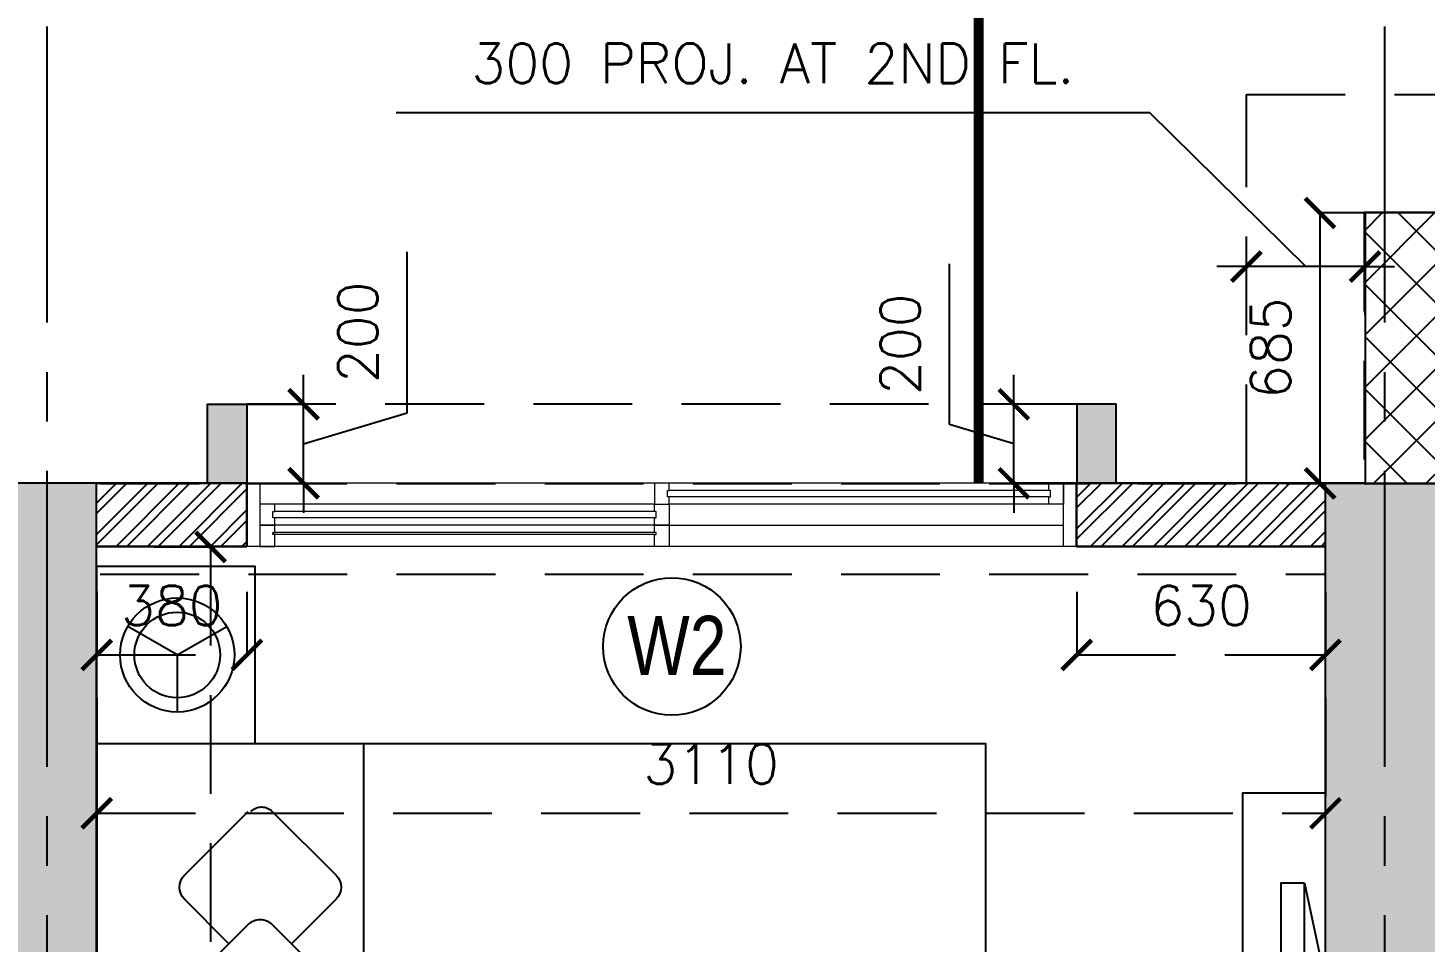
# Model space of a CAD drawing. Header units: millimetres. Extents: x 1167879 to 1231451, y -5731814 to -5645217.
# Drawn here: x 1199208 to 1202744, y -5702252 to -5699937 of the extents above; entities that cross this region are included whole.
import ezdxf
from ezdxf.enums import TextEntityAlignment as Align

# ---------------------------------------------------------------- set-up
doc = ezdxf.new("R2010")
doc.units = ezdxf.units.MM
doc.header["$LTSCALE"] = 1000
doc.header["$MEASUREMENT"] = 0
for name, pattern in [('$2$AUDIT_D_120904163729-0', [0]), ('$5$HIDDEN', [0.375, 0.25, -0.125]), ('2BHK-A - BACK$0$AUDIT_D_120904163729-0', [0]), ('AUDIT_D_120904163729-0', [0]), ('HIDDEN', [0.375, 0.25, -0.125]), ('T8(T9 IS SIMILAR) - DIMENSION & TEXTING$0$HIDDEN', [0.375, 0.25, -0.125]), ('T8(T9 IS SIMILAR) - DIMENSION & TEXTING$0$T8_REFUGE COLUMNS$0$HIDDEN', [0.375, 0.25, -0.125]), ('T8(T9 IS SIMILAR) - TYPICAL FLOOR ELEVATION$0$AUDIT_D_120904163729-0', [0]), ('T8(T9 IS SIMILAR) - TYPICAL FLOOR ELEVATION$0$HIDDEN', [0.375, 0.25, -0.125]), ('T8(T9 IS SIMILAR)$0$$0$HIDDEN', [0.375, 0.25, -0.125]), ('T8_REFUGE COLUMNS$0$CENTER2', [1.125, 0.75, -0.125, 0.125, -0.125])]:
    doc.linetypes.add(name, pattern=pattern)
doc.layers.get('0').update_dxf_attribs({"linetype": 'AUDIT_D_120904163729-0'})
for name, color, linetype in [('$1$A-DIM', 1, '$2$AUDIT_D_120904163729-0'), ('2BHK-A - BACK$0$2BHK-A - FRONT$0$a-furniture', 8, 'Continuous'), ('2BHK-A - BACK$0$A-HATCH -160', 251, '2BHK-A - BACK$0$AUDIT_D_120904163729-0'), ('A-WALL-FEATURES', 110, 'AUDIT_D_120904163729-0'), ('T8(T9 IS SIMILAR) - DIMENSION & TEXTING$0$A-DIMENSIONS', 2, 'T8(T9 IS SIMILAR) - DIMENSION & TEXTING$0$HIDDEN'), ('T8(T9 IS SIMILAR) - DIMENSION & TEXTING$0$a-window-no', 125, 'Continuous'), ('T8(T9 IS SIMILAR) - TYPICAL FLOOR ELEVATION$0$A-DIM', 1, 'T8(T9 IS SIMILAR) - TYPICAL FLOOR ELEVATION$0$AUDIT_D_120904163729-0'), ('T8(T9 IS SIMILAR) - TYPICAL FLOOR ELEVATION$0$A-WALL HATCH', 252, 'T8(T9 IS SIMILAR) - TYPICAL FLOOR ELEVATION$0$AUDIT_D_120904163729-0'), ('T8(T9 IS SIMILAR) - TYPICAL FLOOR ELEVATION$0$A-WALL-FEATURES', 6, 'T8(T9 IS SIMILAR) - TYPICAL FLOOR ELEVATION$0$AUDIT_D_120904163729-0'), ('T8(T9 IS SIMILAR)$0$$6$a-beam 2', 50, 'Continuous'), ('T8(T9 IS SIMILAR)$0$S-BEAM', 20, 'T8(T9 IS SIMILAR)$0$$0$HIDDEN'), ('T8_REFUGE COLUMNS$0$A-CENTERLINE', 193, 'T8_REFUGE COLUMNS$0$CENTER2'), ('T8_REFUGE COLUMNS$0$A-RCC COLS', 3, 'Continuous'), ('T8_TYPICAL COLUMNS$0$A-RCC COLS', 3, 'Continuous')]:
    doc.layers.add(name, color=color, linetype=linetype)
for name, color, linetype, lineweight in [('2BHK-A - BACK$0$A-WALL- 160', 6, 'Continuous', 30), ('2BHK-A - BACK$0$Window', 4, 'Continuous', 20), ('T8(T9 IS SIMILAR)$0$D&W', 8, 'Continuous', 25)]:
    doc.layers.add(name, color=color, linetype=linetype, lineweight=lineweight)
doc.layers.add('T8_REFUGE COLUMNS$0$COL-HATCH', color=7, linetype='Continuous', lineweight=25, true_color=0xa3a3a3)
doc.styles.add('$6$Romans 1', font='romans.shx', dxfattribs={"height": 100})
doc.styles.add('T8(T9 IS SIMILAR) - DIMENSION & TEXTING$0$LODHA STANDERD', font='sanss___.ttf')
doc.styles.add('T8(T9 IS SIMILAR) - DIMENSION & TEXTING$0$Romans 1', font='romans.shx', dxfattribs={"height": 100})
doc.styles.add('T8(T9 IS SIMILAR) - TYPICAL FLOOR ELEVATION$0$Romans 1', font='romans.shx', dxfattribs={"height": 100})
doc.dimstyles.new('$2$ALPINE S', dxfattribs={"dimscale": 0, "dimtxt": 100, "dimasz": 75, "dimexe": 0, "dimexo": 0, "dimgap": 75, "dimtad": 1, "dimdec": 0, "dimzin": 0, "dimdsep": 46, "dimtxsty": '$6$Romans 1', "dimblk": '$6$_ArchTick', "dimcen": 0.09, "dimclrd": 256, "dimclre": 256, "dimclrt": 7, "dimadec": 0, "dimazin": 0, "dimtfac": 1, "dimtdec": 0, "dimtofl": 0, "dimtmove": 1, "dimatfit": 0, "dimldrblk": '$2$_Open90', "dimfxl": 1, "dimtolj": 1, "dimtzin": 0, "dimarcsym": 0})
doc.dimstyles.new('T8(T9 IS SIMILAR) - DIMENSION & TEXTING$0$ALPINE S', dxfattribs={"dimscale": 0, "dimtxt": 100, "dimasz": 75, "dimexe": 0, "dimexo": 0, "dimgap": 75, "dimtad": 1, "dimdec": 0, "dimzin": 0, "dimdsep": 46, "dimtxsty": 'T8(T9 IS SIMILAR) - DIMENSION & TEXTING$0$Romans 1', "dimblk": 'T8(T9 IS SIMILAR) - DIMENSION & TEXTING$0$_ArchTick', "dimcen": 0.09, "dimclrd": 256, "dimclre": 256, "dimclrt": 7, "dimadec": 0, "dimazin": 0, "dimtfac": 1, "dimtdec": 0, "dimtofl": 0, "dimtmove": 1, "dimatfit": 0, "dimldrblk": 'T8(T9 IS SIMILAR) - DIMENSION & TEXTING$0$_Open90', "dimfxl": 1, "dimtolj": 1, "dimtzin": 0, "dimarcsym": 0})
doc.dimstyles.new('T8(T9 IS SIMILAR) - TYPICAL FLOOR ELEVATION$0$ALPINE S', dxfattribs={"dimscale": 0, "dimtxt": 100, "dimasz": 75, "dimexe": 0, "dimexo": 0, "dimgap": 75, "dimtad": 1, "dimdec": 0, "dimzin": 0, "dimdsep": 46, "dimtxsty": 'T8(T9 IS SIMILAR) - TYPICAL FLOOR ELEVATION$0$Romans 1', "dimblk": 'T8(T9 IS SIMILAR) - TYPICAL FLOOR ELEVATION$0$_ArchTick', "dimcen": 0.09, "dimclrd": 256, "dimclre": 256, "dimclrt": 7, "dimadec": 0, "dimazin": 0, "dimtfac": 1, "dimtdec": 0, "dimtofl": 0, "dimtmove": 1, "dimatfit": 0, "dimldrblk": 'T8(T9 IS SIMILAR) - TYPICAL FLOOR ELEVATION$0$_Open90', "dimfxl": 1, "dimtolj": 1, "dimtzin": 0, "dimarcsym": 0})

# ---------------------------------------------------------------- blocks, each defined once
blk = doc.blocks.new('T8(T9 IS SIMILAR) - DIMENSION & TEXTING$0$WINDOW TAG')
at = {"layer": 'T8(T9 IS SIMILAR) - DIMENSION & TEXTING$0$a-window-no'}
blk.add_circle((0, 0), 174.1, dxfattribs=at)
at = {"layer": 'T8(T9 IS SIMILAR) - DIMENSION & TEXTING$0$a-window-no', "style": 'T8(T9 IS SIMILAR) - DIMENSION & TEXTING$0$LODHA STANDERD'}
blk.add_attdef('WINDOW', text='', height=150, dxfattribs=at).set_placement((11.3, 2.8), align=Align.MIDDLE_CENTER)
blk = doc.blocks.new('T8(T9 IS SIMILAR) - DIMENSION & TEXTING$0$_ArchTick')
at = {"color": 0, "linetype": 'ByBlock', "const_width": 0.15}
blk.add_lwpolyline([(-0.5, -0.5), (0.5, 0.5)], dxfattribs=at)
blk = doc.blocks.new('*D504')
at = {"layer": 'T8(T9 IS SIMILAR) - DIMENSION & TEXTING$0$A-DIMENSIONS', "linetype": 'T8(T9 IS SIMILAR) - DIMENSION & TEXTING$0$HIDDEN', "lineweight": -2, "transparency": 16777216}
for p, q in [((1199382.6, -5701364.4), (1199382.6, -5701524.7)), ((1199762.6, -5701365.5), (1199762.6, -5701524.7))]:
    blk.add_line(p, q, dxfattribs=at)
at = {"layer": 'T8(T9 IS SIMILAR) - DIMENSION & TEXTING$0$A-DIMENSIONS', "lineweight": -2, "transparency": 16777216}
blk.add_line((1199382.6, -5701524.7), (1199762.6, -5701524.7), dxfattribs=at)
at = {"layer": 'T8(T9 IS SIMILAR) - DIMENSION & TEXTING$0$A-DIMENSIONS', "linetype": 'ByBlock', "lineweight": -2, "transparency": 16777216, "xscale": 75, "yscale": 75, "zscale": 75, "rotation": 180}
blk.add_blockref('T8(T9 IS SIMILAR) - DIMENSION & TEXTING$0$_ArchTick', (1199382.6, -5701524.7), dxfattribs=at)
at = {"layer": 'T8(T9 IS SIMILAR) - DIMENSION & TEXTING$0$A-DIMENSIONS', "linetype": 'ByBlock', "lineweight": -2, "transparency": 16777216, "xscale": 75, "yscale": 75, "zscale": 75}
blk.add_blockref('T8(T9 IS SIMILAR) - DIMENSION & TEXTING$0$_ArchTick', (1199762.6, -5701524.7), dxfattribs=at)
at = {"layer": 'T8(T9 IS SIMILAR) - DIMENSION & TEXTING$0$A-DIMENSIONS', "color": 7, "linetype": 'ByBlock', "transparency": 16777216, "insert": (1199572.6, -5701399.7), "char_height": 100, "attachment_point": 5, "style": 'T8(T9 IS SIMILAR) - DIMENSION & TEXTING$0$Romans 1'}
blk.add_mtext('\\A1;380', dxfattribs=at)
blk = doc.blocks.new('T8(T9 IS SIMILAR) - DIMENSION & TEXTING$0$_Open90')
at = {"color": 0, "linetype": 'ByBlock', "lineweight": -2}
for p, q in [((-0.5, 0.5), (0, 0)), ((0, 0), (-1, 0)), ((0, 0), (-0.5, -0.5))]:
    blk.add_line(p, q, dxfattribs=at)
blk = doc.blocks.new('*D505')
at = {"layer": 'T8(T9 IS SIMILAR) - DIMENSION & TEXTING$0$A-DIMENSIONS', "linetype": 'T8(T9 IS SIMILAR) - DIMENSION & TEXTING$0$HIDDEN', "lineweight": -2, "transparency": 16777216}
for p, q in [((1201862.6, -5701365.5), (1201862.6, -5701524.7)), ((1202492.3, -5701365.5), (1202492.3, -5701524.7))]:
    blk.add_line(p, q, dxfattribs=at)
at = {"layer": 'T8(T9 IS SIMILAR) - DIMENSION & TEXTING$0$A-DIMENSIONS', "lineweight": -2, "transparency": 16777216}
blk.add_line((1201862.6, -5701524.7), (1202492.3, -5701524.7), dxfattribs=at)
at = {"layer": 'T8(T9 IS SIMILAR) - DIMENSION & TEXTING$0$A-DIMENSIONS', "linetype": 'ByBlock', "lineweight": -2, "transparency": 16777216, "xscale": 75, "yscale": 75, "zscale": 75, "rotation": 180}
blk.add_blockref('T8(T9 IS SIMILAR) - DIMENSION & TEXTING$0$_ArchTick', (1201862.6, -5701524.7), dxfattribs=at)
at = {"layer": 'T8(T9 IS SIMILAR) - DIMENSION & TEXTING$0$A-DIMENSIONS', "linetype": 'ByBlock', "lineweight": -2, "transparency": 16777216, "xscale": 75, "yscale": 75, "zscale": 75}
blk.add_blockref('T8(T9 IS SIMILAR) - DIMENSION & TEXTING$0$_ArchTick', (1202492.3, -5701524.7), dxfattribs=at)
at = {"layer": 'T8(T9 IS SIMILAR) - DIMENSION & TEXTING$0$A-DIMENSIONS', "color": 7, "linetype": 'ByBlock', "transparency": 16777216, "insert": (1202177.5, -5701399.7), "char_height": 100, "attachment_point": 5, "style": 'T8(T9 IS SIMILAR) - DIMENSION & TEXTING$0$Romans 1'}
blk.add_mtext('\\A1;630', dxfattribs=at)
blk = doc.blocks.new('*D506')
at = {"layer": 'T8(T9 IS SIMILAR) - DIMENSION & TEXTING$0$A-DIMENSIONS', "linetype": 'T8(T9 IS SIMILAR) - DIMENSION & TEXTING$0$HIDDEN', "lineweight": -2, "transparency": 16777216}
for p, q in [((1199527.6, -5701251.3), (1199670.4, -5701251.3)), ((1199527.6, -5705201.3), (1199670.4, -5705201.3))]:
    blk.add_line(p, q, dxfattribs=at)
at = {"layer": 'T8(T9 IS SIMILAR) - DIMENSION & TEXTING$0$A-DIMENSIONS', "lineweight": -2, "transparency": 16777216}
blk.add_line((1199670.4, -5701251.3), (1199670.4, -5705201.3), dxfattribs=at)
at = {"layer": 'T8(T9 IS SIMILAR) - DIMENSION & TEXTING$0$A-DIMENSIONS', "linetype": 'ByBlock', "lineweight": -2, "transparency": 16777216, "xscale": 75, "yscale": 75, "zscale": 75}
for p, rotation in [((1199670.4, -5701251.3), 90), ((1199670.4, -5705201.3), 270)]:
    blk.add_blockref('T8(T9 IS SIMILAR) - DIMENSION & TEXTING$0$_ArchTick', p, dxfattribs=dict(at, rotation=rotation))
at = {"layer": 'T8(T9 IS SIMILAR) - DIMENSION & TEXTING$0$A-DIMENSIONS', "color": 7, "linetype": 'ByBlock', "transparency": 16777216, "insert": (1199545.4, -5703226.3), "char_height": 100, "attachment_point": 5, "rotation": 90, "style": 'T8(T9 IS SIMILAR) - DIMENSION & TEXTING$0$Romans 1'}
blk.add_mtext('\\A1;3950', dxfattribs=at)
blk = doc.blocks.new('*D507')
at = {"layer": 'T8(T9 IS SIMILAR) - DIMENSION & TEXTING$0$A-DIMENSIONS', "linetype": 'T8(T9 IS SIMILAR) - DIMENSION & TEXTING$0$HIDDEN', "lineweight": -2, "transparency": 16777216}
for p, q in [((1199382.6, -5701633.4), (1199382.6, -5701925.9)), ((1202492.3, -5701633.4), (1202492.3, -5701925.9))]:
    blk.add_line(p, q, dxfattribs=at)
at = {"layer": 'T8(T9 IS SIMILAR) - DIMENSION & TEXTING$0$A-DIMENSIONS', "lineweight": -2, "transparency": 16777216}
blk.add_line((1199382.6, -5701925.9), (1202492.3, -5701925.9), dxfattribs=at)
at = {"layer": 'T8(T9 IS SIMILAR) - DIMENSION & TEXTING$0$A-DIMENSIONS', "linetype": 'ByBlock', "lineweight": -2, "transparency": 16777216, "xscale": 75, "yscale": 75, "zscale": 75, "rotation": 180}
blk.add_blockref('T8(T9 IS SIMILAR) - DIMENSION & TEXTING$0$_ArchTick', (1199382.6, -5701925.9), dxfattribs=at)
at = {"layer": 'T8(T9 IS SIMILAR) - DIMENSION & TEXTING$0$A-DIMENSIONS', "linetype": 'ByBlock', "lineweight": -2, "transparency": 16777216, "xscale": 75, "yscale": 75, "zscale": 75}
blk.add_blockref('T8(T9 IS SIMILAR) - DIMENSION & TEXTING$0$_ArchTick', (1202492.3, -5701925.9), dxfattribs=at)
at = {"layer": 'T8(T9 IS SIMILAR) - DIMENSION & TEXTING$0$A-DIMENSIONS', "color": 7, "linetype": 'ByBlock', "transparency": 16777216, "insert": (1200937.4, -5701800.9), "char_height": 100, "attachment_point": 5, "style": 'T8(T9 IS SIMILAR) - DIMENSION & TEXTING$0$Romans 1'}
blk.add_mtext('\\A1;3110', dxfattribs=at)
blk = doc.blocks.new('T8_REFUGE COLUMNS')
at = {"layer": 'T8_REFUGE COLUMNS$0$COL-HATCH', "linetype": 'ByBlock'}
h = blk.add_hatch(color=256, dxfattribs=at)
h.dxf.hatch_style = 1
h.paths.add_polyline_path([(1199382.1, -5701089.9), (1199132.1, -5701089.9), (1199132.1, -5705299.9), (1199382.1, -5705299.9)])
h = blk.add_hatch(color=256, dxfattribs=at)
h.dxf.hatch_style = 1
h.paths.add_polyline_path([(1202492.1, -5701089.9), (1202792.1, -5701089.9), (1202792.1, -5705299.9), (1202492.1, -5705299.9)])
at = {"layer": 'T8_REFUGE COLUMNS$0$A-CENTERLINE'}
for p, q in [((1199257.1, -5728808.5), (1199257.1, -5698299.6)), ((1202642.1, -5728808.5), (1202642.1, -5698573.6))]:
    blk.add_line(p, q, dxfattribs=at)
at = {"layer": 'T8_REFUGE COLUMNS$0$A-RCC COLS', "linetype": 'ByBlock'}
for points in [[(1199382.1, -5701089.9), (1199132.1, -5701089.9), (1199132.1, -5705299.9), (1199382.1, -5705299.9)], [(1202492.1, -5701089.9), (1202792.1, -5701089.9), (1202792.1, -5705299.9), (1202492.1, -5705299.9)]]:
    blk.add_lwpolyline(points, close=True, dxfattribs=at)
blk = doc.blocks.new('T8_TYPICAL COLUMNS')
at = {"layer": 'T8_TYPICAL COLUMNS$0$A-RCC COLS', "linetype": 'ByBlock'}
blk.add_blockref('T8_REFUGE COLUMNS', (0, 0), dxfattribs=at)
blk = doc.blocks.new('2BHK-A - BACK$0$2100')
at = {"layer": '2BHK-A - BACK$0$Window', "color": 1, "lineweight": 13}
for p, q in [((1150876.5, -5693344.1), (1148842.5, -5693344.1)), ((1149840.7, -5693344.1), (1148880, -5693344.1)), ((1149840.7, -5693397.4), (1148880, -5693397.4)), ((1149840.7, -5693397.4), (1149878.2, -5693397.4)), ((1149878.2, -5693397.4), (1150876.5, -5693397.4)), ((1148842.5, -5693450.8), (1148842.5, -5693450.8)), ((1149840.7, -5693450.8), (1148880, -5693450.8)), ((1150839, -5693450.8), (1149878.2, -5693450.8)), ((1149840.7, -5693504.1), (1148842.5, -5693504.1)), ((1150839, -5693504.1), (1149878.2, -5693504.1))]:
    blk.add_line(p, q, dxfattribs=at)
at = {"layer": '2BHK-A - BACK$0$Window', "color": 5, "lineweight": 13}
for p, q in [((1149840.7, -5693374.4), (1148880, -5693374.4)), ((1149840.7, -5693378.9), (1148880, -5693378.9)), ((1149840.7, -5693416), (1148880, -5693416)), ((1149840.7, -5693432.2), (1148880, -5693432.2)), ((1150839, -5693469.3), (1149878.2, -5693469.3)), ((1150839, -5693485.5), (1149878.2, -5693485.5))]:
    blk.add_line(p, q, dxfattribs=at)
at = {"layer": '2BHK-A - BACK$0$Window', "color": 4, "lineweight": 13}
for points in [[(1148842.5, -5693344.1), (1148809.5, -5693344.1), (1148809.5, -5693504.1), (1148842.5, -5693504.1)], [(1148880, -5693378.9), (1148880, -5693397.4), (1148842.5, -5693397.4), (1148842.5, -5693344.1), (1148880, -5693344.1), (1148880, -5693374.4), (1148875.5, -5693374.4), (1148875.5, -5693378.9)], [(1149840.7, -5693378.9), (1149840.7, -5693397.4), (1149878.2, -5693397.4), (1149878.2, -5693344.1), (1149840.7, -5693344.1), (1149840.7, -5693374.4), (1149845.2, -5693374.4), (1149845.2, -5693378.9)], [(1150909.5, -5693344.1), (1150876.5, -5693344.1), (1150876.5, -5693504.1), (1150909.5, -5693504.1)], [(1148880, -5693432.2), (1148880, -5693450.8), (1148842.5, -5693450.8), (1148842.5, -5693397.4), (1148880, -5693397.4), (1148880, -5693416), (1148875.5, -5693416), (1148875.5, -5693432.2)], [(1149840.7, -5693432.2), (1149840.7, -5693450.8), (1149878.2, -5693450.8), (1149878.2, -5693397.4), (1149840.7, -5693397.4), (1149840.7, -5693416), (1149845.2, -5693416), (1149845.2, -5693432.2)], [(1149878.2, -5693485.5), (1149878.2, -5693504.1), (1149840.7, -5693504.1), (1149840.7, -5693450.8), (1149878.2, -5693450.8), (1149878.2, -5693469.3), (1149873.7, -5693469.3), (1149873.7, -5693485.5)], [(1150839, -5693485.5), (1150839, -5693504.1), (1150876.5, -5693504.1), (1150876.5, -5693450.8), (1150839, -5693450.8), (1150839, -5693469.3), (1150843.5, -5693469.3), (1150843.5, -5693485.5)]]:
    blk.add_lwpolyline(points, close=True, dxfattribs=at)
blk = doc.blocks.new('2BHK-A - BACK$0$2BHK-A - FRONT$0$a bed')
at = {"color": 0, "linetype": 'ByBlock', "extrusion": (1.06338e-09, -0.000260045, 1)}
for q in [(78.6, 2497.2), (328.9, 2497.3), (203.8, 2280.5)]:
    blk.add_line((203.8, 2425), q, dxfattribs=at)
at = {"color": 0, "linetype": 'ByBlock'}
for p, q in [((675, 2200, 0), (675, 737.5, 0)), ((221.8, 1867.4, 0), (383.5, 2029, 0)), ((444.1, 2029, 0), (605.8, 1867.4, 0)), ((334.7, 1693.9, 0), (221.8, 1806.8, 0)), ((605.8, 1806.8, 0), (492.9, 1693.9, 0)), ((221.8, 1581, 0), (383.5, 1742.6, 0)), ((444.1, 1742.6, 0), (605.8, 1581, 0)), ((221.8, 1389.8, 0), (383.5, 1551.4, 0)), ((444.1, 1551.4, 0), (605.8, 1389.8, 0)), ((287.1, 1455.1, 0), (221.8, 1520.4, 0)), ((605.8, 1520.4, 0), (540.5, 1455.1, 0)), ((383.5, 1167.5, 0), (221.8, 1329.2, 0)), ((605.8, 1329.2, 0), (444.1, 1167.5, 0)), ((221.8, 857.3, 0), (383.5, 1019, 0)), ((444.1, 1019, 0), (605.8, 857.3, 0)), ((221.8, 679, 0), (383.5, 840.6, 0)), ((444.1, 840.6, 0), (605.8, 679, 0)), ((280.7, 737.9, 0), (221.8, 796.7, 0)), ((605.8, 796.7, 0), (546.9, 737.9, 0)), ((1095.6, 737.5, 0), (675, 737.5, 0)), ((675, 737.5, 0), (1095.6, 400, 0)), ((1095.6, 400, 0), (1095.6, 737.5, 0)), ((383.5, 456.7, 0), (221.8, 618.4, 0)), ((605.8, 618.4, 0), (444.1, 456.7, 0)), ((56.3, 400, 0), (506.3, 400, 0))]:
    blk.add_line(p, q, dxfattribs=at)
at = {"color": 0, "linetype": 'ByBlock', "extrusion": (1.06338e-09, 0.000260045, 1)}
for q in [(203.8, 319.5), (78.6, 102.8), (328.9, 102.7)]:
    blk.add_line((203.8, 175), q, dxfattribs=at)
at = {"color": 0, "linetype": 'ByBlock'}
for points in [[(0, 2200), (0, 2650), (400, 2650), (400, 2200)], [(0, 400), (0, -50), (400, -50), (400, 400)]]:
    blk.add_lwpolyline(points, close=True, dxfattribs=at)
blk.add_lwpolyline([(0, 400), (2250, 400), (2250, 2200), (0, 2200), (0, 400)], dxfattribs=at)
at = {"color": 0, "linetype": 'ByBlock', "extrusion": (1.06338e-09, -0.000260045, 1)}
for radius in [144.5, 108.4]:
    blk.add_circle((203.8, 2425, -0.6), radius, dxfattribs=at)
at = {"color": 0, "linetype": 'ByBlock', "extrusion": (1.06338e-09, 0.000260045, 1)}
for radius in [144.5, 108.4]:
    blk.add_circle((203.8, 175, 0), radius, dxfattribs=at)
at = {"color": 0, "linetype": 'ByBlock', "extrusion": (7.42612e-06, -2.34658e-07, -1)}
for centre, major_axis, start_param, end_param in [((417.2, 2002.1, 0), (-26.9, 26.9, 0), 6.283185, 7.853982), ((252.2, 1837.1, 0.7), (-30.3, 30.3, 0), 4.712389, 6.283185), ((575.4, 1837.1, 0.7), (30.3, 30.3, 0), 0, 1.570796), ((413.8, 1712.3, 0.7), (-30.3, 30.3, 0), 6.283185, 7.853982), ((252.2, 1550.7, 0.7), (30.3, 30.3, 0), 3.141593, 4.712389), ((413.8, 1521.1, 0.7), (30.3, 30.3, 0), 4.712389, 6.283185), ((575.4, 1550.7, 0.7), (30.3, 30.3, 0), 0, 1.570796), ((252.2, 1359.5, 0.7), (-30.3, 30.3, 0), 4.712389, 6.283185), ((575.4, 1359.5, 0.7), (-30.3, 30.3, 0), 1.570796, 3.141593), ((413.8, 1197.8, 0.7), (-30.3, 30.3, 0), 3.141593, 4.712389), ((413.8, 988.7, 0.7), (30.3, 30.3, 0), 4.712389, 6.283185), ((252.2, 827, 0.7), (30.3, 30.3, 0), 3.141593, 4.712389), ((413.8, 810.3, 0.7), (30.3, 30.3, 0), 4.712389, 6.283185), ((575.4, 827, 0.7), (-30.3, 30.3, 0), 1.570796, 3.141593), ((252.2, 648.7, 0.7), (-30.3, 30.3, 0), 4.712389, 6.283185), ((575.4, 648.7, 0.7), (-30.3, 30.3, 0), 1.570796, 3.141593), ((413.8, 487.1, 0.7), (30.3, 30.3, 0), 1.570796, 3.141593)]:
    blk.add_ellipse(centre, major_axis=major_axis, ratio=1, start_param=start_param, end_param=end_param, dxfattribs=at)
blk = doc.blocks.new('2BHK-A - BACK$0$2BHK-A - FRONT$0$A$C7BF77BFD')
at = {"layer": '2BHK-A - BACK$0$2BHK-A - FRONT$0$a-furniture'}
for p, q in [((-300, 1078.1), (-246.9, 1328.1)), ((-300, 1078.1), (-300, 478.1)), ((-246.9, 228.1), (-300, 478.1))]:
    blk.add_line(p, q, dxfattribs=at)
for points in [[(-300, 1550), (-300, 0), (-90, 0), (-90, 1550)], [(-246.9, 228.1), (-186.9, 228.1), (-186.9, 1328.1), (-246.9, 1328.1)]]:
    blk.add_lwpolyline(points, close=True, dxfattribs=at)
blk = doc.blocks.new('2BHK-A - BACK')
at = {"layer": '2BHK-A - BACK$0$A-HATCH -160', "linetype": 'ByBlock'}
h = blk.add_hatch(dxfattribs=at)
h.set_pattern_fill('ANSI32', color=256, scale=150)
h.paths.add_polyline_path([(1201862.5, -5701249.9), (1202492.1, -5701249.9), (1202492.1, -5701089.9), (1201862.5, -5701089.9)])
h.paths.add_polyline_path([(1199762.5, -5701090.3), (1199382.1, -5701090.3), (1199382.1, -5701249.9), (1199762.5, -5701249.9)])
at = {"layer": '2BHK-A - BACK$0$A-WALL- 160', "linetype": 'ByBlock'}
for p, q in [((1199382.1, -5701089.9), (1199762.5, -5701089.9)), ((1199762.5, -5701249.9), (1199762.5, -5701089.9)), ((1201862.5, -5701089.9), (1202492.1, -5701089.9)), ((1201862.5, -5701249.9), (1201862.5, -5701089.9)), ((1199382.1, -5701249.9), (1199762.5, -5701249.9)), ((1201862.5, -5701249.9), (1202492.1, -5701249.9))]:
    blk.add_line(p, q, dxfattribs=at)
at = {"layer": '2BHK-A - BACK$0$2BHK-A - FRONT$0$a-furniture', "extrusion": (4.84058e-05, 0.000523293, 1), "rotation": 359.9999999999999}
blk.add_blockref('2BHK-A - BACK$0$2BHK-A - FRONT$0$a bed', (1199382.4, -5703949.1, -2925.6), dxfattribs=at)
at = {"layer": '2BHK-A - BACK$0$2BHK-A - FRONT$0$a-furniture', "extrusion": (0.000159294, -0.000512155, 1), "rotation": 180.0000000092683}
blk.add_blockref('2BHK-A - BACK$0$2BHK-A - FRONT$0$A$C7BF77BFD', (1202192.1, -5701874, 3114.6), dxfattribs=at)
at = {"layer": '2BHK-A - BACK$0$A-WALL- 160', "linetype": 'ByBlock', "xscale": -1, "rotation": 180}
blk.add_blockref('2BHK-A - BACK$0$2100', (50953, -11394594), dxfattribs=at)
blk = doc.blocks.new('T8(T9 IS SIMILAR) - TYPICAL FLOOR ELEVATION$0$_ArchTick')
at = {"color": 0, "linetype": 'ByBlock', "const_width": 0.15}
blk.add_lwpolyline([(-0.5, -0.5), (0.5, 0.5)], dxfattribs=at)
blk = doc.blocks.new('*D704')
at = {"layer": 'T8(T9 IS SIMILAR) - TYPICAL FLOOR ELEVATION$0$A-DIM', "lineweight": -2, "transparency": 16777216}
for p, q in [((1200168.4, -5700911.6), (1200168.4, -5700504.4)), ((1199905.9, -5700890.3), (1199905.9, -5700815.3)), ((1199905.9, -5701090.3), (1199905.9, -5700890.3)), ((1199905.9, -5700990.3), (1200168.4, -5700911.6)), ((1199905.9, -5701090.3), (1199905.9, -5701165.3))]:
    blk.add_line(p, q, dxfattribs=at)
at = {"layer": 'T8(T9 IS SIMILAR) - TYPICAL FLOOR ELEVATION$0$A-DIM', "linetype": 'T8(T9 IS SIMILAR) - TYPICAL FLOOR ELEVATION$0$HIDDEN', "lineweight": -2, "transparency": 16777216}
for p, q in [((1199762.5, -5700890.3), (1199905.9, -5700890.3)), ((1199762.5, -5701090.3), (1199905.9, -5701090.3))]:
    blk.add_line(p, q, dxfattribs=at)
at = {"layer": 'T8(T9 IS SIMILAR) - TYPICAL FLOOR ELEVATION$0$A-DIM', "linetype": 'ByBlock', "lineweight": -2, "transparency": 16777216, "xscale": 75, "yscale": 75, "zscale": 75}
for p, rotation in [((1199905.9, -5700890.3), 270), ((1199905.9, -5701090.3), 90)]:
    blk.add_blockref('T8(T9 IS SIMILAR) - TYPICAL FLOOR ELEVATION$0$_ArchTick', p, dxfattribs=dict(at, rotation=rotation))
at = {"layer": 'T8(T9 IS SIMILAR) - TYPICAL FLOOR ELEVATION$0$A-DIM', "color": 7, "linetype": 'ByBlock', "transparency": 16777216, "insert": (1200043.4, -5700708), "char_height": 100, "attachment_point": 5, "rotation": 90, "style": 'T8(T9 IS SIMILAR) - TYPICAL FLOOR ELEVATION$0$Romans 1'}
blk.add_mtext('\\A1;200', dxfattribs=at)
blk = doc.blocks.new('T8(T9 IS SIMILAR) - TYPICAL FLOOR ELEVATION$0$_Open90')
at = {"color": 0, "linetype": 'ByBlock', "lineweight": -2}
for p, q in [((-0.5, 0.5), (0, 0)), ((0, 0), (-1, 0)), ((0, 0), (-0.5, -0.5))]:
    blk.add_line(p, q, dxfattribs=at)
blk = doc.blocks.new('*D705')
at = {"layer": 'T8(T9 IS SIMILAR) - TYPICAL FLOOR ELEVATION$0$A-DIM', "lineweight": -2, "transparency": 16777216}
for p, q in [((1201541, -5700941.6), (1201541, -5700534.4)), ((1201703.5, -5700890.3), (1201703.5, -5700815.3)), ((1201703.5, -5701090.3), (1201703.5, -5700890.3)), ((1201703.5, -5700990.3), (1201541, -5700941.6)), ((1201703.5, -5701090.3), (1201703.5, -5701165.3))]:
    blk.add_line(p, q, dxfattribs=at)
at = {"layer": 'T8(T9 IS SIMILAR) - TYPICAL FLOOR ELEVATION$0$A-DIM', "linetype": 'T8(T9 IS SIMILAR) - TYPICAL FLOOR ELEVATION$0$HIDDEN', "lineweight": -2, "transparency": 16777216}
for p, q in [((1201862.6, -5700890.3), (1201703.5, -5700890.3)), ((1201862.6, -5701090.3), (1201703.5, -5701090.3))]:
    blk.add_line(p, q, dxfattribs=at)
at = {"layer": 'T8(T9 IS SIMILAR) - TYPICAL FLOOR ELEVATION$0$A-DIM', "linetype": 'ByBlock', "lineweight": -2, "transparency": 16777216, "xscale": 75, "yscale": 75, "zscale": 75}
for p, rotation in [((1201703.5, -5700890.3), 270), ((1201703.5, -5701090.3), 90)]:
    blk.add_blockref('T8(T9 IS SIMILAR) - TYPICAL FLOOR ELEVATION$0$_ArchTick', p, dxfattribs=dict(at, rotation=rotation))
at = {"layer": 'T8(T9 IS SIMILAR) - TYPICAL FLOOR ELEVATION$0$A-DIM', "color": 7, "linetype": 'ByBlock', "transparency": 16777216, "insert": (1201416, -5700738), "char_height": 100, "attachment_point": 5, "rotation": 90, "style": 'T8(T9 IS SIMILAR) - TYPICAL FLOOR ELEVATION$0$Romans 1'}
blk.add_mtext('\\A1;200', dxfattribs=at)
blk = doc.blocks.new('*D706')
at = {"layer": 'T8(T9 IS SIMILAR) - TYPICAL FLOOR ELEVATION$0$A-DIM', "linetype": 'T8(T9 IS SIMILAR) - TYPICAL FLOOR ELEVATION$0$HIDDEN', "lineweight": -2, "transparency": 16777216}
for p, q in [((1202592.3, -5700405.8), (1202478.6, -5700405.8)), ((1202592.3, -5701090.3), (1202478.6, -5701090.3))]:
    blk.add_line(p, q, dxfattribs=at)
at = {"layer": 'T8(T9 IS SIMILAR) - TYPICAL FLOOR ELEVATION$0$A-DIM', "lineweight": -2, "transparency": 16777216}
blk.add_line((1202478.6, -5701090.3), (1202478.6, -5700405.8), dxfattribs=at)
at = {"layer": 'T8(T9 IS SIMILAR) - TYPICAL FLOOR ELEVATION$0$A-DIM', "linetype": 'ByBlock', "lineweight": -2, "transparency": 16777216, "xscale": 75, "yscale": 75, "zscale": 75}
for p, rotation in [((1202478.6, -5700405.8), 90), ((1202478.6, -5701090.3), 270)]:
    blk.add_blockref('T8(T9 IS SIMILAR) - TYPICAL FLOOR ELEVATION$0$_ArchTick', p, dxfattribs=dict(at, rotation=rotation))
at = {"layer": 'T8(T9 IS SIMILAR) - TYPICAL FLOOR ELEVATION$0$A-DIM', "color": 7, "linetype": 'ByBlock', "transparency": 16777216, "insert": (1202353.6, -5700748.1), "char_height": 100, "attachment_point": 5, "rotation": 90, "style": 'T8(T9 IS SIMILAR) - TYPICAL FLOOR ELEVATION$0$Romans 1'}
blk.add_mtext('\\A1;685', dxfattribs=at)
blk = doc.blocks.new('$6$_ArchTick')
at = {"color": 0, "linetype": 'ByBlock', "const_width": 0.15}
blk.add_lwpolyline([(-0.5, -0.5), (0.5, 0.5)], dxfattribs=at)
blk = doc.blocks.new('*D46')
at = {"layer": '$1$A-DIM', "lineweight": -2, "transparency": 16777216}
for p, q in [((17215.3, 18648), (15308.2, 18648)), ((17610.2, 18258.4), (17215.3, 18648)), ((17460.2, 18258.4), (17385.2, 18258.4)), ((17760.2, 18258.4), (17460.2, 18258.4)), ((17760.2, 18258.4), (17835.2, 18258.4))]:
    blk.add_line(p, q, dxfattribs=at)
at = {"layer": '$1$A-DIM', "linetype": '$5$HIDDEN', "lineweight": -2, "transparency": 16777216}
for p, q in [((17460.2, 18135.9), (17460.2, 18258.4)), ((17760.2, 18135.9), (17760.2, 18258.4))]:
    blk.add_line(p, q, dxfattribs=at)
at = {"layer": '$1$A-DIM', "linetype": 'ByBlock', "lineweight": -2, "transparency": 16777216, "xscale": 75, "yscale": 75, "zscale": 75}
blk.add_blockref('$6$_ArchTick', (17460.2, 18258.4), dxfattribs=at)
at = {"layer": '$1$A-DIM', "linetype": 'ByBlock', "lineweight": -2, "transparency": 16777216, "xscale": 75, "yscale": 75, "zscale": 75, "rotation": 180}
blk.add_blockref('$6$_ArchTick', (17760.2, 18258.4), dxfattribs=at)
at = {"layer": '$1$A-DIM', "color": 7, "linetype": 'ByBlock', "transparency": 16777216, "insert": (16261.7, 18773), "char_height": 100, "attachment_point": 5, "style": '$6$Romans 1'}
blk.add_mtext('\\A1;300 PROJ. AT 2ND FL.', dxfattribs=at)
blk = doc.blocks.new('$2$_Open90')
at = {"color": 0, "linetype": 'ByBlock', "lineweight": -2}
for p, q in [((-0.5, 0.5), (0, 0)), ((0, 0), (-1, 0)), ((0, 0), (-0.5, -0.5))]:
    blk.add_line(p, q, dxfattribs=at)
blk = doc.blocks.new('T8(T9 IS SIMILAR) - DIMENSION & TEXTING')
at = {"color": 4, "linetype": 'T8(T9 IS SIMILAR) - DIMENSION & TEXTING$0$T8_REFUGE COLUMNS$0$HIDDEN', "ltscale": 5, "const_width": 25, "elevation": 0.1}
blk.add_lwpolyline([(1201614.3, -5696849.1), (1201614.3, -5701090.9)], dxfattribs=at)
at = {"layer": 'T8(T9 IS SIMILAR) - DIMENSION & TEXTING$0$a-window-no'}
ref = blk.add_blockref('T8(T9 IS SIMILAR) - DIMENSION & TEXTING$0$WINDOW TAG', (1200838.1, -5701503.6), dxfattribs=at)
ref.add_attrib('WINDOW', 'W2', dxfattribs={"height": 150, "style": 'T8(T9 IS SIMILAR) - DIMENSION & TEXTING$0$LODHA STANDERD', "width": 0.8}).set_placement((1200850.8, -5701500.9), align=Align.MIDDLE_CENTER)
at = {"layer": 'T8(T9 IS SIMILAR) - DIMENSION & TEXTING$0$A-DIMENSIONS', "linetype": 'ByBlock'}
dim = blk.add_linear_dim(base=(1199670.4, -5705201.3), p1=(1199527.6, -5701251.3), p2=(1199527.6, -5705201.3), angle=270, dimstyle='T8(T9 IS SIMILAR) - DIMENSION & TEXTING$0$ALPINE S', override={"dimscale": 1, "dimfxl": 5, "dimarcsym": 1}, dxfattribs=at)
dim.commit()
dim.dimension.update_dxf_attribs({"geometry": '*D506', "text_midpoint": (1199545.4, -5703226.3)})
dim = blk.add_linear_dim(base=(1199762.6, -5701524.7), p1=(1199382.6, -5701364.4), p2=(1199762.6, -5701365.5), dimstyle='T8(T9 IS SIMILAR) - DIMENSION & TEXTING$0$ALPINE S', override={"dimscale": 1, "dimfxl": 5, "dimarcsym": 1}, dxfattribs=at)
dim.commit()
dim.dimension.update_dxf_attribs({"geometry": '*D504', "text_midpoint": (1199572.6, -5701524.7), "dimtype": 128})
for base, p1, p2, picture, middle in [((1202492.3, -5701524.7), (1201862.6, -5701365.5), (1202492.3, -5701365.5), '*D505', (1202177.5, -5701399.7)), ((1202492.3, -5701925.9), (1199382.6, -5701633.4), (1202492.3, -5701633.4), '*D507', (1200937.4, -5701800.9))]:
    dim = blk.add_linear_dim(base=base, p1=p1, p2=p2, dimstyle='T8(T9 IS SIMILAR) - DIMENSION & TEXTING$0$ALPINE S', override={"dimscale": 1, "dimfxl": 5, "dimarcsym": 1}, dxfattribs=at)
    dim.commit()
    dim.dimension.update_dxf_attribs({"geometry": picture, "text_midpoint": middle})
blk = doc.blocks.new('T8(T9 IS SIMILAR) - TYPICAL FLOOR ELEVATION')
at = {"layer": 'T8(T9 IS SIMILAR) - TYPICAL FLOOR ELEVATION$0$A-WALL HATCH', "linetype": 'ByBlock'}
h = blk.add_hatch(dxfattribs=at)
h.set_pattern_fill('ANSI37', color=256, scale=750)
h.set_pattern_definition([(45, (-0.1, -0.21), (-66.2912607, 66.2912607), []), (135, (-0.1, -0.21), (-66.2912607, -66.2912607), [])])
h.paths.add_polyline_path([(1186632.3, -5709913.9), (1186432.3, -5709913.9), (1186432.3, -5708154.2), (1186632.3, -5708154.2)])
h.paths.add_polyline_path([(1190032.3, -5708154), (1190232.6, -5708154), (1190232.6, -5709913.7), (1190032.3, -5709913.7)])
h.paths.add_polyline_path([(1202792.3, -5700405.8), (1202592.3, -5700405.8), (1202592.3, -5701090.3), (1202792.3, -5701090.3)])
h.paths.add_polyline_path([(1209952.2, -5700405.8), (1209752.2, -5700405.8), (1209752.2, -5701092), (1209952.2, -5701092)])
h.paths.add_polyline_path([(1222512.1, -5708154), (1222311.7, -5708154), (1222311.7, -5709913.7), (1222512.1, -5709913.7)])
h.paths.add_polyline_path([(1225912.1, -5709913.9), (1226112.1, -5709913.9), (1226112.1, -5708154.2), (1225912.1, -5708154.2)])
h.paths.add_polyline_path([(1209852.3, -5729369.1), (1210052.3, -5729369.1), (1210052.3, -5728684.2), (1209852.3, -5728684.2)])
h.paths.add_polyline_path([(1202692.1, -5729369.1), (1202492, -5729369.1), (1202492, -5728684.2), (1202692.1, -5728684.2)])
h = blk.add_hatch(dxfattribs=at)
h.set_pattern_fill('ZIGZAG', color=256, scale=250)
h.set_pattern_definition([(0, (0, 0), (31.25, 31.25), [31.25, -31.25]), (90, (31.25, 0), (-31.25, 31.25), [31.25, -31.25])])
h.paths.add_polyline_path([(1186332.7, -5719983.5), (1186332.7, -5719683.5), (1186432.7, -5719683.5), (1186432.7, -5719883.5), (1186982.7, -5719883.5), (1186982.7, -5719523.5), (1187082.7, -5719523.5), (1187082.7, -5719983.5)])
h.paths.add_polyline_path([(1190232.7, -5719983.5), (1190232.7, -5719683.5), (1190132.7, -5719683.5), (1190132.7, -5719883.5), (1189582.7, -5719883.5), (1189582.7, -5719523.5), (1189482.7, -5719523.5), (1189482.7, -5719983.5)])
h.paths.add_polyline_path([(1190857.7, -5717933.5), (1190857.7, -5717733.5), (1190757.7, -5717733.5), (1190757.7, -5717933.5)])
h.paths.add_polyline_path([(1193357.7, -5717733.5), (1193357.7, -5717933.5), (1193257.7, -5717933.5), (1193257.7, -5717733.5)])
h.paths.add_polyline_path([(1196632.8, -5709938.8), (1196632.8, -5709738.8), (1196532.8, -5709738.8), (1196532.8, -5709938.8)])
h.paths.add_polyline_path([(1194132, -5709738.8), (1194132, -5709938.8), (1194032, -5709938.8), (1194032, -5709738.8)])
h.paths.add_polyline_path([(1195742.7, -5701889.7), (1196212.8, -5701889.7), (1196212.8, -5702349.7), (1196112.8, -5702349.7), (1196112.8, -5701989.7), (1195742.7, -5701989.7)])
h.paths.add_polyline_path([(1198312.8, -5702349.7), (1198312.8, -5701889.7), (1199132.6, -5701889.7), (1199132.6, -5701989.7), (1198412.8, -5701989.7), (1198412.8, -5702349.7)])
h.paths.add_polyline_path([(1199662.5, -5701090.3), (1199662.5, -5700890.3), (1199762.5, -5700890.3), (1199762.5, -5701090.3)])
h.paths.add_polyline_path([(1201862.6, -5700890.3), (1201862.6, -5701090.3), (1201962.6, -5701090.3), (1201962.6, -5700890.3)])
h.paths.add_polyline_path([(1210681.9, -5700890.3), (1210681.9, -5701090.3), (1210581.9, -5701090.3), (1210581.9, -5700890.3)])
h.paths.add_polyline_path([(1212882, -5701090.3), (1212882, -5700890.3), (1212782, -5700890.3), (1212782, -5701090.3)])
h.paths.add_polyline_path([(1214231.8, -5702349.7), (1214231.8, -5701889.7), (1213412.3, -5701889.7), (1213412.3, -5701989.7), (1214131.8, -5701989.7), (1214131.8, -5702349.7)])
h.paths.add_polyline_path([(1216801.9, -5701889.7), (1216331.8, -5701889.7), (1216331.8, -5702349.7), (1216431.8, -5702349.7), (1216431.8, -5701989.7), (1216801.9, -5701989.7)])
h.paths.add_polyline_path([(1215911.7, -5709938.8), (1215911.7, -5709738.8), (1216011.7, -5709738.8), (1216011.7, -5709938.8)])
h.paths.add_polyline_path([(1218412.5, -5709738.8), (1218412.5, -5709938.8), (1218512.5, -5709938.8), (1218512.5, -5709738.8)])
h.paths.add_polyline_path([(1221686.9, -5717933.5), (1221686.9, -5717733.5), (1221786.9, -5717733.5), (1221786.9, -5717933.5)])
h.paths.add_polyline_path([(1219186.9, -5717733.5), (1219186.9, -5717933.5), (1219286.9, -5717933.5), (1219286.9, -5717733.5)])
h.paths.add_polyline_path([(1222311.8, -5719983.5), (1222311.8, -5719683.5), (1222411.8, -5719683.5), (1222411.8, -5719883.5), (1222961.8, -5719883.5), (1222961.8, -5719523.5), (1223061.8, -5719523.5), (1223061.8, -5719983.5)])
h.paths.add_polyline_path([(1226211.8, -5719983.5), (1226211.8, -5719683.5), (1226111.8, -5719683.5), (1226111.8, -5719883.5), (1225561.8, -5719883.5), (1225561.8, -5719523.5), (1225461.8, -5719523.5), (1225461.8, -5719983.5)])
h.paths.add_polyline_path([(1217001.9, -5727584.6), (1216901.9, -5727584.6), (1216901.9, -5727784.6), (1216356.8, -5727784.6), (1216356.8, -5727424.6), (1216256.8, -5727424.6), (1216256.8, -5727884.6), (1217001.9, -5727884.6)])
h.paths.add_polyline_path([(1214156.8, -5727424.6), (1214056.8, -5727424.6), (1214056.8, -5727784.6), (1213412.3, -5727784.6), (1213412.3, -5727884.6), (1214156.8, -5727884.6)])
h.paths.add_polyline_path([(1210681.9, -5728884), (1210681.9, -5728684), (1210581.9, -5728684), (1210581.9, -5728884)])
h.paths.add_polyline_path([(1212882, -5728684), (1212882, -5728884), (1212782, -5728884), (1212782, -5728684)])
h.paths.add_polyline_path([(1201862.6, -5728884), (1201862.6, -5728684), (1201962.6, -5728684), (1201962.6, -5728884)])
h.paths.add_polyline_path([(1199662.5, -5728684), (1199662.5, -5728884), (1199762.5, -5728884), (1199762.5, -5728684)])
h.paths.add_polyline_path([(1198387.7, -5727424.6), (1198487.7, -5727424.6), (1198487.7, -5727784.6), (1199132.3, -5727784.6), (1199132.3, -5727884.6), (1198387.7, -5727884.6)])
h.paths.add_polyline_path([(1195542.6, -5727584.6), (1195642.6, -5727584.6), (1195642.6, -5727784.6), (1196187.7, -5727784.6), (1196187.7, -5727424.6), (1196287.7, -5727424.6), (1196287.7, -5727884.6), (1195542.6, -5727884.6)])
at = {"layer": 'T8(T9 IS SIMILAR) - TYPICAL FLOOR ELEVATION$0$A-WALL-FEATURES', "color": 8, "linetype": 'T8(T9 IS SIMILAR) - TYPICAL FLOOR ELEVATION$0$HIDDEN'}
blk.add_line((1201862.6, -5700890.3), (1199762.5, -5700890.3), dxfattribs=at)
at = {"layer": 'T8(T9 IS SIMILAR) - TYPICAL FLOOR ELEVATION$0$A-WALL-FEATURES', "linetype": 'ByBlock'}
for points in [[(1202792.3, -5700405.8), (1202592.3, -5700405.8), (1202592.3, -5701090.3), (1202792.3, -5701090.3)], [(1199662.5, -5701090.3), (1199662.5, -5700890.3), (1199762.5, -5700890.3), (1199762.5, -5701090.3)], [(1201862.6, -5700890.3), (1201862.6, -5701090.3), (1201962.6, -5701090.3), (1201962.6, -5700890.3)]]:
    blk.add_lwpolyline(points, close=True, dxfattribs=at)
at = {"layer": 'T8(T9 IS SIMILAR) - TYPICAL FLOOR ELEVATION$0$A-DIM', "linetype": 'ByBlock'}
for base, p1, p2, picture, middle in [((1202478.6232, -5700405.7932, 0.0691), (1202592.2645, -5701090.3143), (1202592.2645, -5700405.7932), '*D706', (1202353.6232, -5700748.0537, 0.0691)), ((1199905.9, -5700890.3), (1199762.5, -5701090.3), (1199762.5, -5700890.3), '*D704', (1200043.4, -5700836.6)), ((1201703.5, -5700890.3), (1201862.6, -5701090.3), (1201862.6, -5700890.3), '*D705', (1201416, -5700866.6))]:
    dim = blk.add_linear_dim(base=base, p1=p1, p2=p2, angle=90, dimstyle='T8(T9 IS SIMILAR) - TYPICAL FLOOR ELEVATION$0$ALPINE S', override={"dimscale": 1, "dimfxl": 5, "dimarcsym": 1}, dxfattribs=at)
    dim.commit()
    dim.dimension.update_dxf_attribs({"geometry": picture, "text_midpoint": middle})
blk = doc.blocks.new('T8(T9 IS SIMILAR)')
at = {"layer": 'T8(T9 IS SIMILAR)$0$D&W', "linetype": 'ByBlock'}
blk.add_blockref('2BHK-A - BACK', (0, 0), dxfattribs=at)
blk.add_blockref('T8(T9 IS SIMILAR) - TYPICAL FLOOR ELEVATION', (0, 0), dxfattribs=at)
blk.add_blockref('T8_TYPICAL COLUMNS', (0, 0), dxfattribs=at)
at = {"layer": 'T8(T9 IS SIMILAR)$0$$6$a-beam 2', "linetype": 'ByBlock'}
blk.add_blockref('T8(T9 IS SIMILAR) - DIMENSION & TEXTING', (0, 0), dxfattribs=at)
at = {"layer": 'T8(T9 IS SIMILAR)$0$S-BEAM'}
for p, q in [((1199391.5, -5701090.5, 0.6), (1202491.6, -5701090.5)), ((1199391.5, -5701320.5, 0.6), (1202491.6, -5701320.5))]:
    blk.add_line(p, q, dxfattribs=at)
at = {"layer": 'T8(T9 IS SIMILAR)$0$S-BEAM', "elevation": -647.2}
blk.add_lwpolyline([(1202790.3, -5700404.9), (1202590.3, -5700404.9), (1202590.3, -5701090.5), (1202790.3, -5701090.5)], close=True, dxfattribs=at)
blk = doc.blocks.new('2ndflproj')
at = {"layer": '$1$A-DIM', "linetype": 'ByBlock'}
dim = blk.add_linear_dim(base=(17460.2, 18258.4), p1=(17760.2, 18135.9, 0), p2=(17460.2, 18135.9), text='<> PROJ. AT 2ND FL.', dimstyle='$2$ALPINE S', override={"dimscale": 1, "dimfxl": 5, "dimarcsym": 1}, dxfattribs=at)
dim.commit()
dim.dimension.update_dxf_attribs({"geometry": '*D46', "text_midpoint": (17140.3, 18648), "dimtype": 128})

msp = doc.modelspace()

# ---------------------------------------------------------------- linework, layer by layer
at = {"layer": 'A-WALL-FEATURES', "color": 3, "linetype": 'HIDDEN'}
msp.add_lwpolyline([(1202292.4, -5701090.3), (1202292.2, -5700105.8), (1210252.3, -5700105.8), (1210252.3, -5701089.9)], dxfattribs=at)

# ---------------------------------------------------------------- next in the draw order: block references
at = {"linetype": 'ByBlock'}
msp.add_blockref('T8(T9 IS SIMILAR) - DIMENSION & TEXTING', (0, 0), dxfattribs=at)

# ---------------------------------------------------------------- next in the draw order: block references
msp.add_blockref('T8(T9 IS SIMILAR)', (0, 0), dxfattribs=at)

# ---------------------------------------------------------------- next in the draw order: block references
msp.add_blockref('2ndflproj', (1184832.1, -5718799.9), dxfattribs=at)

doc.saveas('drawing.dxf')
